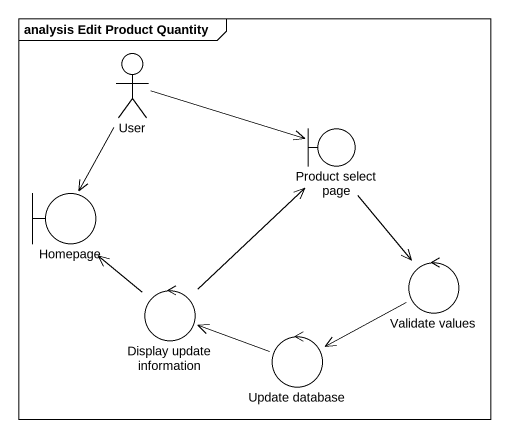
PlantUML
@startuml
mainframe analysis Edit Product Quantity
actor User
boundary "Product select page" as Product_select_page
boundary Homepage
control "Validate values" as Validate_values
control "Display update information" as Display_update_information
control "Update database" as Update_database
User -right-> Product_select_page
User --> Homepage
Product_select_page --> Validate_values
Validate_values -left-> Update_database
Display_update_information -up-> Product_select_page
Display_update_information -up-> Homepage
Update_database -left-> Display_update_information
@enduml
